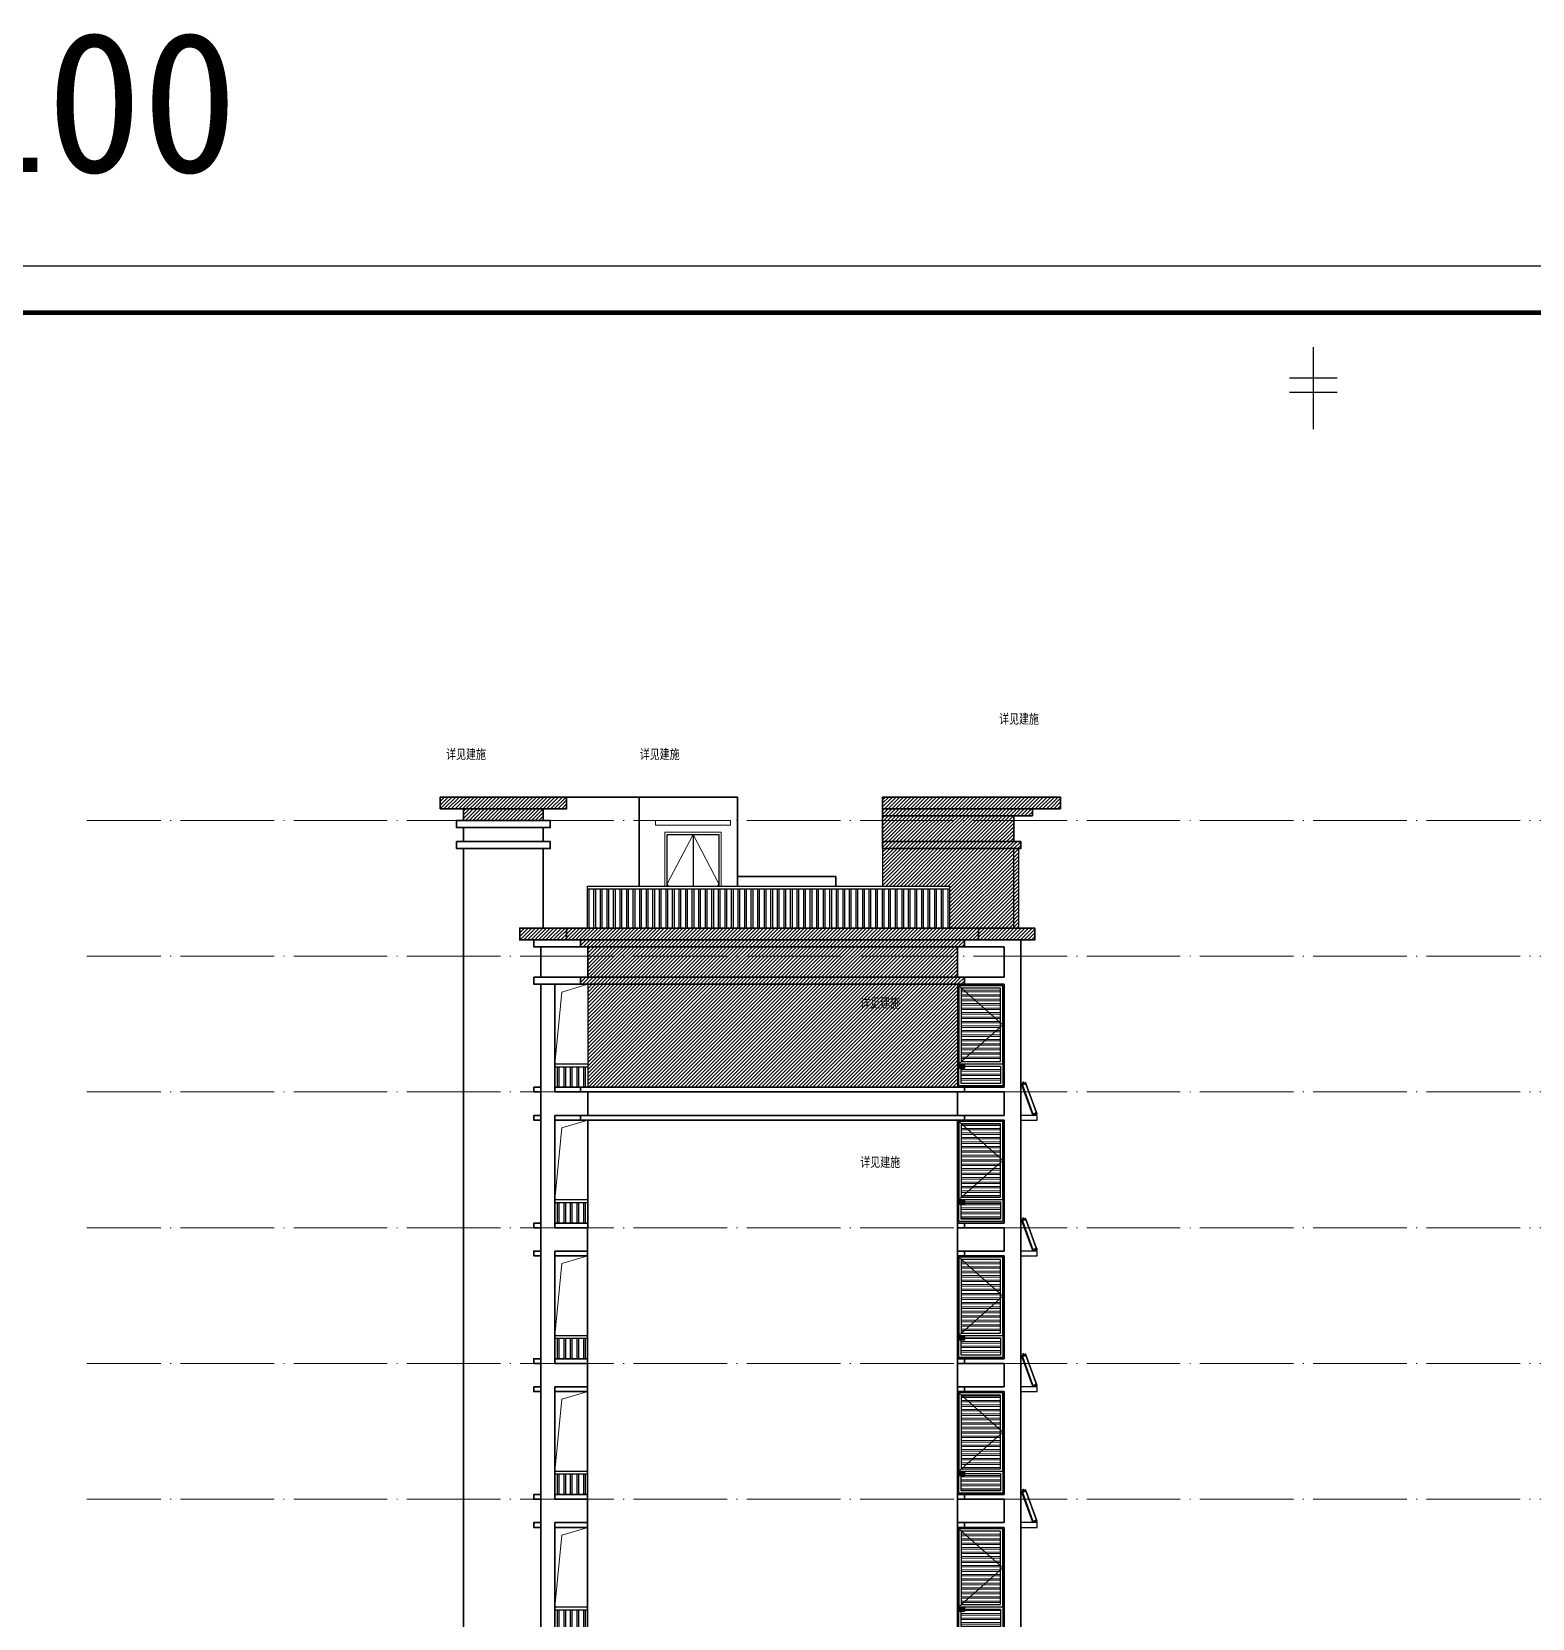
# Model space of a CAD drawing. Extents: x 27938 to 983267, y -209821 to 1628073.
# Drawn here: x 679441 to 711495, y -21911 to 11982 of the extents above; entities that cross this region are included whole.
import ezdxf
from ezdxf.xclip import XClip

# ---------------------------------------------------------------- set-up
doc = ezdxf.new("R2010")
doc.units = 0
doc.header["$LTSCALE"] = 1000
doc.header["$MEASUREMENT"] = 0
doc.header["$XCLIPFRAME"] = 0
doc.linetypes.add('DOTE', pattern=[2.42, 2, -0.2, 0.02, -0.2])
for name, color, linetype in [('3-剖面填充（细）', 250, 'Continuous'), ('PUB_TEXT', 4, 'Continuous'), ('Stair-栏杆', 142, 'Continuous'), ('图框', 140, 'Continuous'), ('实线层', 7, 'Continuous'), ('看线', 251, 'Continuous')]:
    doc.layers.add(name, color=color, linetype=linetype)
for name, color, linetype, lineweight in [('DOTE', 19, 'DOTE', 9), ('立面-中轮廓线', 213, 'Continuous', 35), ('立面-普通轮廓', 7, 'Continuous', 18), ('立面-洞口示意', 152, 'Continuous', 13), ('立面-窗', 129, 'Continuous', 30), ('立面-窗开启线', 250, 'Continuous', 13)]:
    doc.layers.add(name, color=color, linetype=linetype, lineweight=lineweight)
doc.layers.add('yichutu', color=7, linetype='Continuous', true_color=0xffffff, plot=False)
doc.styles.add('_TCH_AXIS', font='COMPLEX', dxfattribs={"bigfont": 'GBCBIG'})
doc.styles.add('_TCH_LABEL', font='')
doc.styles.get('_TCH_LABEL').set_extended_font_data('SimHei')

# ---------------------------------------------------------------- blocks, each defined once
blk = doc.blocks.new('A$C20471149')
at = {"layer": '立面-窗开启线', "ltscale": 0.5, "true_color": 0x88471b}
h = blk.add_hatch(dxfattribs=at)
h.set_pattern_fill('ANSI32', color=36, scale=20, angle=135)
h.set_pattern_definition([(180, (-1000, -50), (-7e-15, -95.25), []), (180, (-1031.75, -18.25), (-7e-15, -95.25), [])])
edge = h.paths.add_edge_path()
edge.add_line((-80, 2120), (-80, 550))
edge.add_line((-80, 550), (-920, 550))
edge.add_line((-920, 551), (-920, 2120))
edge.add_line((-920, 2120), (-80, 2120))
h = blk.add_hatch(dxfattribs=at)
h.set_pattern_fill('ANSI32', color=36, scale=20, angle=135)
h.set_pattern_definition([(180, (-1000, -1745), (-7e-15, -95.25), []), (180, (-1031.75, -1713.25), (-7e-15, -95.25), [])])
edge = h.paths.add_edge_path()
edge.add_line((-80, 450), (-80, 80))
edge.add_line((-80, 80), (-920, 80))
edge.add_line((-920, 82), (-920, 450))
edge.add_line((-920, 450), (-80, 450))
at = {"layer": '立面-普通轮廓'}
blk.add_lwpolyline([(-1000, 0), (0, 0), (0, 2200), (-1000, 2200)], close=True, dxfattribs=at)
at = {"layer": '立面-窗'}
for points in [[(-970, 500), (-30, 500), (-30, 2170), (-970, 2170)], [(-920, 550), (-80, 550), (-80, 2120), (-920, 2120)], [(-970, 500), (-30, 500), (-30, 30), (-970, 30)], [(-920, 450), (-80, 450), (-80, 80), (-920, 80)]]:
    blk.add_lwpolyline(points, close=True, dxfattribs=at)
at = {"layer": '立面-窗开启线', "ltscale": 0.5}
blk.add_lwpolyline([(-970, 2170), (-30, 1335), (-970, 500)], dxfattribs=at)
blk = doc.blocks.new('A$C01192DFB')
at = {"layer": '实线层', "color": 5}
for p, q in [((-469, -397), (-244, 220)), ((-468, -397), (-243, 220)), ((-243, 220), (-468, -397)), ((-240, 219), (-465, -398)), ((-240, 219), (-464, -398)), ((-166, 192), (-391, -425)), ((-166, 192), (-390, -425)), ((-382, -428), (-157, 189)), ((-157, 189), (-381, -429)), ((-381, -429), (-156, 189)), ((-245, 221), (-235, 249)), ((-245, 221), (-235, 249)), ((-155, 188), (-245, 221)), ((-147, 211), (-237, 244)), ((-147, 212), (-236, 244)), ((-145, 216), (-235, 249)), ((-145, 217), (-235, 249)), ((-235, 249), (-235, 249)), ((-220, 221), (-219, 224)), ((-218, 219), (-220, 221)), ((-219, 214), (-214, 228)), ((-219, 224), (-216, 224)), ((-215, 219), (-218, 219)), ((-216, 224), (-214, 222)), ((-214, 222), (-215, 219)), ((-196, 238), (-203, 238)), ((-177, 228), (-203, 238)), ((-196, 238), (-189, 258)), ((-196, 238), (-181, 233)), ((-174, 252), (-189, 258)), ((-181, 233), (-174, 252)), ((-181, 233), (-177, 228)), ((-179, 200), (-174, 214)), ((-179, 206), (-178, 209)), ((-177, 204), (-179, 206)), ((-178, 209), (-176, 209)), ((-175, 204), (-177, 204)), ((-176, 209), (-174, 207)), ((-174, 207), (-175, 204)), ((-155, 188), (-145, 217)), ((-155, 188), (-145, 216)), ((-145, 216), (-145, 216)), ((-470, -396), (-480, -424)), ((-469, -397), (-480, -425)), ((-480, -424), (-480, -424)), ((-390, -457), (-480, -425)), ((-390, -457), (-480, -425)), ((-388, -453), (-478, -420)), ((-389, -453), (-478, -420)), ((-380, -429), (-470, -396)), ((-380, -429), (-468, -397)), ((-446, -408), (-451, -422)), ((-450, -413), (-451, -415)), ((-451, -415), (-449, -418)), ((-447, -412), (-450, -413)), ((-449, -418), (-447, -417)), ((-446, -414), (-447, -412)), ((-447, -417), (-446, -414)), ((-407, -429), (-408, -431)), ((-408, -431), (-406, -433)), ((-402, -424), (-407, -438)), ((-404, -428), (-407, -429)), ((-406, -433), (-403, -433)), ((-402, -430), (-404, -428)), ((-403, -433), (-402, -430)), ((-380, -429), (-390, -457)), ((-380, -429), (-390, -457)), ((-390, -457), (-390, -457))]:
    blk.add_line(p, q, dxfattribs=at)
for points in [[(-237, 244), (-237, 244), (-237, 244), (-236, 244), (-236, 244)], [(-147, 211), (-147, 212), (-147, 212), (-147, 212), (-147, 212)], [(-478, -420), (-478, -420), (-478, -420), (-478, -420), (-478, -420)], [(-388, -453), (-388, -453), (-388, -453), (-389, -453), (-389, -453)]]:
    blk.add_lwpolyline(points, dxfattribs=at)
for centre, radius in [((-217, 221), 10), ((-217, 221), 9.5), ((-177, 207), 10), ((-177, 207), 9.5), ((-448, -415), 9.5), ((-448, -415), 10), ((-405, -431), 10), ((-405, -431), 9.5)]:
    blk.add_circle(centre, radius, dxfattribs=at)
for centre, start, end in [((-235, 249), 70, 160), ((-145, 216), 340, 70), ((-480, -424), 160, 250), ((-390, -457), 250, 340)]:
    blk.add_arc(centre, 0.5, start, end, dxfattribs=at)
blk = doc.blocks.new('GDFGDGRGD')
at = {"color": 7}
blk.add_lwpolyline([(587660, 30076), (587810, 30076), (587810, 29976), (587660, 29976)], dxfattribs=at)
at = {"layer": 'Stair-栏杆'}
for p, q in [((579060, 30076), (579760, 30076)), ((579060, 30016), (579760, 30016))]:
    blk.add_line(p, q, dxfattribs=at)
for points in [[(579115, 29576), (579115, 30016)], [(579145, 30016), (579145, 29576)], [(579255, 29576), (579255, 30016)], [(579285, 30016), (579285, 29576)], [(579395, 29576), (579395, 30016)], [(579425, 30016), (579425, 29576)], [(579535, 29576), (579535, 30016)], [(579565, 30016), (579565, 29576)], [(579675, 29576), (579675, 30016)], [(579705, 30016), (579705, 29576)]]:
    blk.add_lwpolyline(points, dxfattribs=at)
at = {"layer": '看线', "color": 2, "ltscale": 0.5}
blk.add_lwpolyline([(589010, 31776), (589361, 31776), (589361, 31876), (589010, 31876)], dxfattribs=at)
at = {"layer": '立面-中轮廓线'}
for p, q in [((577110, 32376), (577110, 29476)), ((578760, 32376), (578760, 29476)), ((579760, 32376), (579760, 29476)), ((587660, 32376), (587660, 29476)), ((588660, 32376), (588660, 31876)), ((589010, 32376), (589010, 29476)), ((579060, 31876), (579060, 29476)), ((587660, 31876), (588660, 31876)), ((587660, 31776), (588660, 31776)), ((588660, 31776), (588660, 29576)), ((587660, 29576), (588660, 29576)), ((587660, 29476), (588660, 29476))]:
    blk.add_line(p, q, dxfattribs=at)
for points in [[(578760, 31876), (578610, 31876), (578610, 31776), (578760, 31776)], [(587660, 31876), (587810, 31876), (587810, 31776), (587660, 31776)], [(578760, 29576), (578610, 29576), (578610, 29476), (578760, 29476)], [(587660, 29576), (587810, 29576), (587810, 29476), (587660, 29476)]]:
    blk.add_lwpolyline(points, close=True, dxfattribs=at)
for points in [[(579060, 31876), (579760, 31876)], [(579760, 31776), (579060, 31776)], [(579060, 29576), (579760, 29576)], [(579760, 29476), (579060, 29476)]]:
    blk.add_lwpolyline(points, dxfattribs=at)
ref = blk.add_blockref('A$C01192DFB', (588880, 32333), dxfattribs=dict(xscale=-1))
XClip(ref).set_block_clipping_path([(-480.0299541872, -457.2449296495), (-130.0294295369, 313.7550703502)])
ref = blk.add_blockref('A$C20471149', (588660, 29576))
XClip(ref).set_block_clipping_path([(-999.9999999993, 2199.9999999997), (-999.9999999999, 500), (-849.9999906436, 500), (-849.9999906436, 400), (-999.9999999999, 400.0000000001), (-1000, 0), (0, -0.0000000003), (0, 2200.0374167052)])
blk = doc.blocks.new('A$C04F86B64')
at = {"layer": '立面-普通轮廓'}
blk.add_lwpolyline([(0, 0), (-1200, 0), (-1200, 2200), (0, 2200)], close=True, dxfattribs=at)
at = {"layer": '立面-窗'}
blk.add_line((-600, 2150), (-600, 50), dxfattribs=at)
blk.add_lwpolyline([(-50, 50), (-1150, 50), (-1150, 2150), (-50, 2150)], close=True, dxfattribs=at)
at = {"layer": '立面-窗开启线', "ltscale": 0.5}
for points in [[(-600, 2150), (-1150, 1100), (-600, 50)], [(-600, 2150), (-50, 1100), (-600, 50)]]:
    blk.add_lwpolyline(points, dxfattribs=at)
blk = doc.blocks.new('TK')
at = {"layer": '图框'}
blk.add_lwpolyline([(465375, 548714), (549475, 548714), (549475, 489314), (465375, 489314)], close=True, dxfattribs=at)
blk.add_lwpolyline([(465375, 548714), (549475, 548714), (549475, 489314), (465375, 489314)], close=True, dxfattribs=at)
at = {"layer": '图框', "const_width": 100}
blk.add_lwpolyline([(548475, 490314), (548475, 547714), (467875, 547714), (467875, 490314)], close=True, dxfattribs=at)
blk = doc.blocks.new('yct-841-594-84100-59399.9999999999-100-1000.0')
at = {"layer": 'yichutu', "color": 7, "true_color": 0xffffff}
blk.add_lwpolyline([(0, 0), (0, 59400), (84100, 59400), (84100, 0)], close=True, dxfattribs=at)
at = {"layer": 'yichutu', "color": 7, "true_color": 0xffffff, "style": '_TCH_LABEL'}
blk.add_text('A1 1:100', height=3000, dxfattribs=at).set_placement((0, 61400))

msp = doc.modelspace()

# ---------------------------------------------------------------- hatches: boundary and pattern name
at = {"layer": '3-剖面填充（细）'}
h = msp.add_hatch(dxfattribs=at)
h.set_pattern_fill('ANSI31', color=256, scale=35)
h.set_pattern_definition([(45, (265600, -50644.084), (-39.2886205, 39.2886205), [])])
h.paths.add_polyline_path([(690866.6, -4618.1), (690866.6, -4368.1), (688166.6, -4368.1), (688166.6, -4618.1), (688666.6, -4618.1), (688666.6, -4868.1), (690366.6, -4868.1), (690366.6, -4618.1), (690516.6, -4618.1), (690516.6, -4618.1)])
h = msp.add_hatch(dxfattribs=at)
h.set_pattern_fill('ANSI31', color=256, scale=35)
h.set_pattern_definition([(45, (231949.99, -50644.084), (-39.2886205, 39.2886205), [])])
h.paths.add_polyline_path([(697616.6, -4368.1), (697616.6, -5468.1), (700566.6, -5468.1), (700566.6, -5318.1), (700416.6, -5318.1), (700416.6, -4768.1), (700816.6, -4768.1), (700816.6, -4618.1), (701416.6, -4618.1), (701416.6, -4368.1)])
h = msp.add_hatch(dxfattribs=at)
h.set_pattern_fill('ANSI31', color=256, scale=35)
h.set_pattern_definition([(45, (275050, -52044.084), (-39.2886205, 39.2886205), [])])
h.paths.add_polyline_path([(699046.6, -6268.1), (699046.6, -7168.1), (700516.6, -7168.1), (700516.6, -5468.1), (697616.6, -5468.1), (697616.6, -6268.1)])
h = msp.add_hatch(dxfattribs=at)
h.set_pattern_fill('ANSI31', color=256, scale=35)
h.set_pattern_definition([(45, (267150, -53444.084), (-39.2886205, 39.2886205), [])])
h.paths.add_polyline_path([(690166.6, -7418.1), (690166.6, -7418.1), (691166.6, -7418.1), (691166.6, -7568.1), (691316.6, -7568.1), (691316.6, -8218.1), (691166.6, -8218.1), (691166.6, -8368.1), (699366.6, -8368.1), (699366.6, -8218.1), (699216.6, -8218.1), (699216.6, -7568.1), (699366.6, -7568.1), (699366.6, -7418.1), (700866.6, -7418.1), (700866.6, -7168.1), (689866.6, -7168.1), (689866.6, -7418.1)])
h = msp.add_hatch(dxfattribs=at)
h.set_pattern_fill('ANSI31', color=256, scale=35)
h.set_pattern_definition([(45, (140395.08, 37013.274), (-39.2886205, 39.2886205), [])])
h.paths.add_polyline_path([(691316.6, -10568.1), (699216.6, -10568.1), (699216.6, -8368), (691316.6, -8368)])
h = msp.add_hatch(dxfattribs=at)
h.set_pattern_fill('ANSI31', color=256, scale=15)
h.set_pattern_definition([(45, (163958.579, -63344.084), (-16.8379802, 16.8379802), [])])
h.paths.add_polyline_path([(699216.6, -10168.1), (699366.6, -10168.1), (699366.6, -10068.1), (699216.6, -10068.1)])
h = msp.add_hatch(dxfattribs=at)
h.set_pattern_fill('ANSI31', color=256, scale=15)
h.set_pattern_definition([(45, (163958.579, -66244.084), (-16.8379802, 16.8379802), [])])
h.paths.add_polyline_path([(699216.6, -13068.1), (699366.6, -13068.1), (699366.6, -12968.1), (699216.6, -12968.1)])
h = msp.add_hatch(dxfattribs=at)
h.set_pattern_fill('ANSI31', color=256, scale=15)
h.set_pattern_definition([(45, (163958.579, -69144.084), (-16.8379802, 16.8379802), [])])
h.paths.add_polyline_path([(699216.6, -15968.1), (699366.6, -15968.1), (699366.6, -15868.1), (699216.6, -15868.1)])
h = msp.add_hatch(dxfattribs=at)
h.set_pattern_fill('ANSI31', color=256, scale=15)
h.set_pattern_definition([(45, (163958.579, -72044.084), (-16.8379802, 16.8379802), [])])
h.paths.add_polyline_path([(699216.6, -18868.1), (699366.6, -18868.1), (699366.6, -18768.1), (699216.6, -18768.1)])
h = msp.add_hatch(dxfattribs=at)
h.set_pattern_fill('ANSI31', color=256, scale=15)
h.set_pattern_definition([(45, (163958.579, -74944.084), (-16.8379802, 16.8379802), [])])
h.paths.add_polyline_path([(699216.6, -21768.1), (699366.6, -21768.1), (699366.6, -21668.1), (699216.6, -21668.1)])

# ---------------------------------------------------------------- linework, layer by layer
for p, q in [((706816.6, 5243.1), (706816.6, 3492)), ((706816.6, 5243.1), (706816.6, 3492)), ((706309.2, 4586.4), (707324, 4586.4)), ((706309.2, 4586.4), (707324, 4586.4)), ((706309.2, 4283.1), (707324, 4283.1)), ((706309.2, 4283.1), (707324, 4283.1))]:
    msp.add_line(p, q)
at = {"color": 7}
for p, q in [((697616.6, -5468.1), (697616.6, -6268.1)), ((700416.6, -7168.1), (700416.6, -5468.1)), ((700516.6, -5468.1), (700516.6, -7168.1)), ((691316.6, -8368.1), (691316.6, -10568.1)), ((699216.6, -8368.1), (699216.6, -10568.1))]:
    msp.add_line(p, q, dxfattribs=at)
for points in [[(699216.6, -10068.1), (699366.6, -10068.1), (699366.6, -10168.1), (699216.6, -10168.1)], [(699216.6, -12968.1), (699366.6, -12968.1), (699366.6, -13068.1), (699216.6, -13068.1)]]:
    msp.add_lwpolyline(points, dxfattribs=at)
at = {"layer": 'DOTE', "linetype": 'DOTE'}
for p, q in [((733016.6, -4868.1), (680616.6, -4868.1)), ((733016.6, -7768.1), (680616.6, -7768.1)), ((733016.6, -10668.1), (680616.6, -10668.1)), ((733016.6, -13568.1), (680616.6, -13568.1)), ((733016.6, -16468.1), (680616.6, -16468.1)), ((733016.6, -19368.1), (680616.6, -19368.1))]:
    msp.add_line(p, q, dxfattribs=at)
at = {"layer": 'Stair-栏杆'}
for p, q in [((691311.6, -6268.1), (699046.6, -6268.1)), ((691311.6, -6328.1), (699046.6, -6328.1)), ((690616.6, -10068.1), (691316.6, -10068.1)), ((690616.6, -10128.1), (691316.6, -10128.1)), ((690616.6, -12968.1), (691316.6, -12968.1)), ((690616.6, -13028.1), (691316.6, -13028.1))]:
    msp.add_line(p, q, dxfattribs=at)
for points in [[(691311.6, -7168.1), (691311.6, -6268.1)], [(691341.6, -6328.1), (691341.6, -7168.1)], [(691451.6, -7168.1), (691451.6, -6328.1)], [(691481.6, -6328.1), (691481.6, -7168.1)], [(691591.6, -7168.1), (691591.6, -6328.1)], [(691621.6, -6328.1), (691621.6, -7168.1)], [(691731.6, -7168.1), (691731.6, -6328.1)], [(691761.6, -6328.1), (691761.6, -7168.1)], [(691871.6, -7168.1), (691871.6, -6328.1)], [(691901.6, -6328.1), (691901.6, -7168.1)], [(692011.6, -7168.1), (692011.6, -6328.1)], [(692041.6, -6328.1), (692041.6, -7168.1)], [(692151.6, -7168.1), (692151.6, -6328.1)], [(692181.6, -6328.1), (692181.6, -7168.1)], [(692291.6, -7168.1), (692291.6, -6328.1)], [(692321.6, -6328.1), (692321.6, -7168.1)], [(692431.6, -7168.1), (692431.6, -6328.1)], [(692461.6, -6328.1), (692461.6, -7168.1)], [(692571.6, -7168.1), (692571.6, -6328.1)], [(692601.6, -6328.1), (692601.6, -7168.1)], [(692711.6, -7168.1), (692711.6, -6328.1)], [(692741.6, -6328.1), (692741.6, -7168.1)], [(692851.6, -7168.1), (692851.6, -6328.1)], [(692881.6, -6328.1), (692881.6, -7168.1)], [(692991.6, -7168.1), (692991.6, -6328.1)], [(693021.6, -6328.1), (693021.6, -7168.1)], [(693131.6, -7168.1), (693131.6, -6328.1)], [(693161.6, -6328.1), (693161.6, -7168.1)], [(693271.6, -7168.1), (693271.6, -6328.1)], [(693301.6, -6328.1), (693301.6, -7168.1)], [(693411.6, -7168.1), (693411.6, -6328.1)], [(693441.6, -6328.1), (693441.6, -7168.1)], [(693551.6, -7168.1), (693551.6, -6328.1)], [(693581.6, -6328.1), (693581.6, -7168.1)], [(693691.6, -7168.1), (693691.6, -6328.1)], [(693721.6, -6328.1), (693721.6, -7168.1)], [(693831.6, -7168.1), (693831.6, -6328.1)], [(693861.6, -6328.1), (693861.6, -7168.1)], [(693971.6, -7168.1), (693971.6, -6328.1)], [(694001.6, -6328.1), (694001.6, -7168.1)], [(694111.6, -7168.1), (694111.6, -6328.1)], [(694141.6, -6328.1), (694141.6, -7168.1)], [(694251.6, -7168.1), (694251.6, -6328.1)], [(694281.6, -6328.1), (694281.6, -7168.1)], [(694391.6, -7168.1), (694391.6, -6328.1)], [(694421.6, -6328.1), (694421.6, -7168.1)], [(694531.6, -7168.1), (694531.6, -6328.1)], [(694561.6, -6328.1), (694561.6, -7168.1)], [(694671.6, -7168.1), (694671.6, -6328.1)], [(694701.6, -6328.1), (694701.6, -7168.1)], [(694811.6, -7168.1), (694811.6, -6328.1)], [(694841.6, -6328.1), (694841.6, -7168.1)], [(694951.6, -7168.1), (694951.6, -6328.1)], [(694981.6, -6328.1), (694981.6, -7168.1)], [(695091.6, -7168.1), (695091.6, -6328.1)], [(695121.6, -6328.1), (695121.6, -7168.1)], [(695231.6, -7168.1), (695231.6, -6328.1)], [(695261.6, -6328.1), (695261.6, -7168.1)], [(695371.6, -7168.1), (695371.6, -6328.1)], [(695401.6, -6328.1), (695401.6, -7168.1)], [(695511.6, -7168.1), (695511.6, -6328.1)], [(695541.6, -6328.1), (695541.6, -7168.1)], [(695651.6, -7168.1), (695651.6, -6328.1)], [(695681.6, -6328.1), (695681.6, -7168.1)], [(695791.6, -7168.1), (695791.6, -6328.1)], [(695821.6, -6328.1), (695821.6, -7168.1)], [(695931.6, -7168.1), (695931.6, -6328.1)], [(695961.6, -6328.1), (695961.6, -7168.1)], [(696071.6, -7168.1), (696071.6, -6328.1)], [(696101.6, -6328.1), (696101.6, -7168.1)], [(696211.6, -7168.1), (696211.6, -6328.1)], [(696241.6, -6328.1), (696241.6, -7168.1)], [(696351.6, -7168.1), (696351.6, -6328.1)], [(696381.6, -6328.1), (696381.6, -7168.1)], [(696491.6, -7168.1), (696491.6, -6328.1)], [(696521.6, -6328.1), (696521.6, -7168.1)], [(696631.6, -7168.1), (696631.6, -6328.1)], [(696661.6, -6328.1), (696661.6, -7168.1)], [(696771.6, -7168.1), (696771.6, -6328.1)], [(696801.6, -6328.1), (696801.6, -7168.1)], [(696911.6, -7168.1), (696911.6, -6328.1)], [(696941.6, -6328.1), (696941.6, -7168.1)], [(697051.6, -7168.1), (697051.6, -6328.1)], [(697081.6, -6328.1), (697081.6, -7168.1)], [(697191.6, -7168.1), (697191.6, -6328.1)], [(697221.6, -6328.1), (697221.6, -7168.1)], [(697331.6, -7168.1), (697331.6, -6328.1)], [(697361.6, -6328.1), (697361.6, -7168.1)], [(697471.6, -7168.1), (697471.6, -6328.1)], [(697501.6, -6328.1), (697501.6, -7168.1)], [(697611.6, -7168.1), (697611.6, -6328.1)], [(697641.6, -6328.1), (697641.6, -7168.1)], [(697751.6, -7168.1), (697751.6, -6328.1)], [(697781.6, -6328.1), (697781.6, -7168.1)], [(697891.6, -7168.1), (697891.6, -6328.1)], [(697921.6, -6328.1), (697921.6, -7168.1)], [(698031.6, -7168.1), (698031.6, -6328.1)], [(698061.6, -6328.1), (698061.6, -7168.1)], [(698171.6, -7168.1), (698171.6, -6328.1)], [(698201.6, -6328.1), (698201.6, -7168.1)], [(698311.6, -7168.1), (698311.6, -6328.1)], [(698341.6, -6328.1), (698341.6, -7168.1)], [(698451.6, -7168.1), (698451.6, -6328.1)], [(698481.6, -6328.1), (698481.6, -7168.1)], [(698591.6, -7168.1), (698591.6, -6328.1)], [(698621.6, -6328.1), (698621.6, -7168.1)], [(698731.6, -7168.1), (698731.6, -6328.1)], [(698761.6, -6328.1), (698761.6, -7168.1)], [(698871.6, -7168.1), (698871.6, -6328.1)], [(698901.6, -6328.1), (698901.6, -7168.1)], [(699016.6, -7168.1), (699016.6, -6328.1)], [(699046.6, -6268.1), (699046.6, -7168.1)], [(690671.6, -10568.1), (690671.6, -10128.1)], [(690701.6, -10128.1), (690701.6, -10568.1)], [(690811.6, -10568.1), (690811.6, -10128.1)], [(690841.6, -10128.1), (690841.6, -10568.1)], [(690951.6, -10568.1), (690951.6, -10128.1)], [(690981.6, -10128.1), (690981.6, -10568.1)], [(691091.6, -10568.1), (691091.6, -10128.1)], [(691121.6, -10128.1), (691121.6, -10568.1)], [(691231.6, -10568.1), (691231.6, -10128.1)], [(691261.6, -10128.1), (691261.6, -10568.1)], [(690671.6, -13468.1), (690671.6, -13028.1)], [(690701.6, -13028.1), (690701.6, -13468.1)], [(690811.6, -13468.1), (690811.6, -13028.1)], [(690841.6, -13028.1), (690841.6, -13468.1)], [(690951.6, -13468.1), (690951.6, -13028.1)], [(690981.6, -13028.1), (690981.6, -13468.1)], [(691091.6, -13468.1), (691091.6, -13028.1)], [(691121.6, -13028.1), (691121.6, -13468.1)], [(691231.6, -13468.1), (691231.6, -13028.1)], [(691261.6, -13028.1), (691261.6, -13468.1)]]:
    msp.add_lwpolyline(points, dxfattribs=at)
at = {"layer": '看线', "color": 2, "ltscale": 0.5}
msp.add_lwpolyline([(700566.6, -11268), (700916.6, -11268), (700916.6, -11168), (700566.6, -11168)], dxfattribs=at)
at = {"layer": '立面-中轮廓线', "color": 2}
for p, q in [((688666.6, -4368.1), (690366.6, -4368.1)), ((700816.6, -4368.1), (697616.6, -4368.1)), ((697616.6, -5468.1), (697616.6, -4368.1)), ((688666.6, -4618.1), (690366.6, -4618.1)), ((700816.6, -4618.1), (697616.6, -4618.1)), ((688666.6, -4868.1), (690366.6, -4868.1)), ((688666.6, -5018.1), (690366.6, -5018.1)), ((700816.6, -4768.1), (697616.6, -4768.1)), ((688666.6, -5318.1), (690366.6, -5318.1)), ((700566.6, -5318.1), (697616.6, -5318.1)), ((688666.6, -5468.1), (690366.6, -5468.1)), ((700566.6, -5468.1), (697616.6, -5468.1)), ((690166.6, -7418.1), (699366.6, -7418.1)), ((690316.6, -7168.1), (699366.6, -7168.1)), ((690316.6, -7568.1), (699366.6, -7568.1)), ((690316.6, -8218.1), (699366.6, -8218.1)), ((690316.6, -8368.1), (699366.6, -8368.1)), ((691316.6, -10568.1), (699216.6, -10568.1)), ((691316.6, -10668.1), (699216.6, -10668.1)), ((691316.6, -11168.1), (699216.6, -11168.1)), ((691316.6, -11268.1), (699216.6, -11268.1))]:
    msp.add_line(p, q, dxfattribs=at)
at = {"layer": '立面-中轮廓线'}
for p, q in [((690866.6, -4368.1), (694516.6, -4368.1)), ((692416.6, -4368.1), (692416.6, -6268.1)), ((694516.6, -4368.1), (694516.6, -6268.1)), ((688666.6, -7768.1), (688666.6, -5468.1)), ((690366.6, -5468.1), (690366.6, -7168.1)), ((694516.6, -6068.1), (696616.6, -6068.1)), ((696616.6, -6068.1), (696616.6, -6268.1)), ((700566.6, -7418.1), (700566.6, -10668.1)), ((688666.6, -7768.1), (688666.6, -10668.1)), ((699366.6, -7568), (700216.6, -7568)), ((700216.6, -7568), (700216.6, -8218.1)), ((690316.6, -8368.1), (690316.6, -10668.1)), ((690616.6, -8368.1), (690616.6, -10668.1)), ((699366.6, -8218.1), (700216.6, -8218.1)), ((699366.6, -8368), (700216.6, -8368)), ((700216.6, -8368), (700216.6, -10568.1)), ((688666.6, -10668.1), (688666.6, -13568.1)), ((690316.6, -10668.1), (690316.6, -13568.1)), ((699366.6, -10568.1), (700216.6, -10568.1)), ((699366.6, -10668.1), (700216.6, -10668.1)), ((700216.6, -10668.1), (700216.6, -11168)), ((700566.6, -10668.1), (700566.6, -13568.1)), ((690616.6, -11168.1), (690616.6, -13568.1)), ((699366.6, -11168.1), (700216.6, -11168)), ((691316.6, -11268.1), (691316.6, -13568.1)), ((699216.6, -11268), (699216.6, -13568.1)), ((699366.6, -11268), (700216.6, -11268)), ((700216.6, -11268), (700216.6, -13468.1)), ((699216.6, -13468.1), (700216.6, -13468.1)), ((699216.6, -13568.1), (700216.6, -13568.1))]:
    msp.add_line(p, q, dxfattribs=at)
at = {"layer": '立面-中轮廓线', "color": 2}
for points in [[(688666.6, -4368.1), (688166.6, -4368.1), (688166.6, -4618.1), (688666.6, -4618.1), (688666.6, -4868.1), (688516.6, -4868.1), (688516.6, -5018.1), (688666.6, -5018.1), (688666.6, -5318.1), (688516.6, -5318.1), (688516.6, -5468.1), (688666.6, -5468.1)], [(690366.6, -4368.1), (690866.6, -4368.1), (690866.6, -4618.1), (690366.6, -4618.1), (690366.6, -4868.1), (690516.6, -4868.1), (690516.6, -5018.1), (690366.6, -5018.1), (690366.6, -5318.1), (690516.6, -5318.1), (690516.6, -5468.1), (690366.6, -5468.1)], [(700416.6, -4368.1), (701416.6, -4368.1), (701416.6, -4618.1), (700816.6, -4618.1), (700816.6, -4768.1), (700416.6, -4768.1), (700416.6, -5318.1), (700566.6, -5318.1), (700566.6, -5468.1), (700416.6, -5468.1)], [(690316.6, -7168.1), (689866.6, -7168.1), (689866.6, -7418.1), (690166.6, -7418.1), (690166.6, -7568.1), (690316.6, -7568.1), (690316.6, -8218.1), (690166.6, -8218.1), (690166.6, -8368.1), (690316.6, -8368.1)], [(691316.6, -7168.1), (690866.6, -7168.1), (690866.6, -7418.1), (691166.6, -7418.1), (691166.6, -7568.1), (691316.6, -7568.1), (691316.6, -8218.1), (691166.6, -8218.1), (691166.6, -8368.1), (691316.6, -8368.1)], [(699216.6, -7168.1), (699666.6, -7168.1), (699666.6, -7418.1), (699366.6, -7418.1), (699366.6, -7568.1), (699216.6, -7568.1), (699216.6, -8218.1), (699366.6, -8218.1), (699366.6, -8368.1), (699216.6, -8368.1)], [(699666.6, -7168.1), (700866.6, -7168.1), (700866.6, -7418.1), (699666.6, -7418.1)], [(691316.6, -10568.1), (691166.6, -10568.1), (691166.6, -10668.1), (691316.6, -10668.1), (691316.6, -11168.1), (691166.6, -11168.1), (691166.6, -11268.1), (691316.6, -11268.1)], [(699216.6, -10568.1), (699366.6, -10568.1), (699366.6, -10668.1), (699216.6, -10668.1), (699216.6, -11168.1), (699366.6, -11168.1), (699366.6, -11268.1), (699216.6, -11268.1)]]:
    msp.add_lwpolyline(points, dxfattribs=at)
at = {"layer": '立面-中轮廓线'}
for points in [[(690316.6, -10568.1), (690166.6, -10568.1), (690166.6, -10668.1), (690316.6, -10668.1)], [(690316.6, -11168.1), (690166.6, -11168.1), (690166.6, -11268.1), (690316.6, -11268.1)], [(690316.6, -13468.1), (690166.6, -13468.1), (690166.6, -13568.1), (690316.6, -13568.1)], [(699216.6, -13468.1), (699366.6, -13468.1), (699366.6, -13568.1), (699216.6, -13568.1)]]:
    msp.add_lwpolyline(points, close=True, dxfattribs=at)
for points in [[(690616.6, -10568.1), (691166.6, -10568.1)], [(691166.6, -10668.1), (690616.6, -10668.1)], [(690616.6, -11168.1), (691166.6, -11168.1)], [(691166.6, -11268.1), (690616.6, -11268.1)], [(690616.6, -13468.1), (691316.6, -13468.1)], [(691316.6, -13568.1), (690616.6, -13568.1)]]:
    msp.add_lwpolyline(points, dxfattribs=at)
at = {"layer": '立面-普通轮廓', "color": 7}
msp.add_lwpolyline([(692766.6, -4868.1), (694366.6, -4868.1), (694366.6, -4968.1), (692766.6, -4968.1)], close=True, dxfattribs=at)
at = {"layer": '立面-洞口示意'}
for points in [[(690616.6, -10068.1), (690761.4, -8533.6), (691316.6, -8368.1)], [(690616.6, -12968.1), (690761.4, -11433.6), (691316.6, -11268.1)], [(690616.6, -15868.1), (690761.4, -14333.6), (691316.6, -14168.1)], [(690616.6, -18768.1), (690761.4, -17233.6), (691316.6, -17068.1)], [(690616.6, -21668.1), (690761.4, -20133.6), (691316.6, -19968.1)]]:
    msp.add_lwpolyline(points, dxfattribs=at)

# ---------------------------------------------------------------- block references
for name, p in [('TK', (202139.1, -541731.9)), ('GDFGDGRGD', (111556.1, -45944.1)), ('GDFGDGRGD', (111556.1, -48844.1)), ('GDFGDGRGD', (111556.1, -51744.1))]:
    msp.add_blockref(name, p)
ref = msp.add_blockref('A$C04F86B64', (694166.6, -7318.1))
XClip(ref).set_block_clipping_path([(-1200.0000039248, 1049.9898756045), (0, 2200.0079928278)])
ref = msp.add_blockref('A$C20471149', (700216.6, -10568.1))
XClip(ref).set_block_clipping_path([(-999.9999999993, 2199.9999999997), (-999.9999999999, 500), (-849.9999906436, 500), (-849.9999906436, 400), (-999.9999999999, 400.0000000001), (-1000, 0), (0, -0.0000000003), (0, 2200.0374167052)])
ref = msp.add_blockref('A$C01192DFB', (700436.5, -10710.8), dxfattribs=dict(xscale=-1))
XClip(ref).set_block_clipping_path([(-480.0299541872, -457.2449296495), (-130.0294295369, 313.7550703502)])
ref = msp.add_blockref('A$C20471149', (700216.6, -13468.1))
XClip(ref).set_block_clipping_path([(-999.9999999993, 2199.9999999997), (-999.9999999999, 500), (-849.9999906436, 500), (-849.9999906436, 400), (-999.9999999999, 400.0000000001), (-1000, 0), (0, -0.0000000003), (0, 2200.0374167052)])
at = {"layer": 'yichutu'}
msp.add_blockref('yct-841-594-84100-59399.9999999999-100-1000.0', (667514.1, -52418.3), dxfattribs=at)

# ---------------------------------------------------------------- texts
at = {"layer": 'PUB_TEXT', "style": '_TCH_AXIS'}
for p in [(700106.1, -2824.4), (688293.1, -3578.6), (692429.9, -3578.6), (697139.8, -8891.4), (697139.8, -12291.4)]:
    msp.add_text('详见建施', height=236.31, dxfattribs=at).set_placement(p)

doc.saveas('drawing.dxf')
